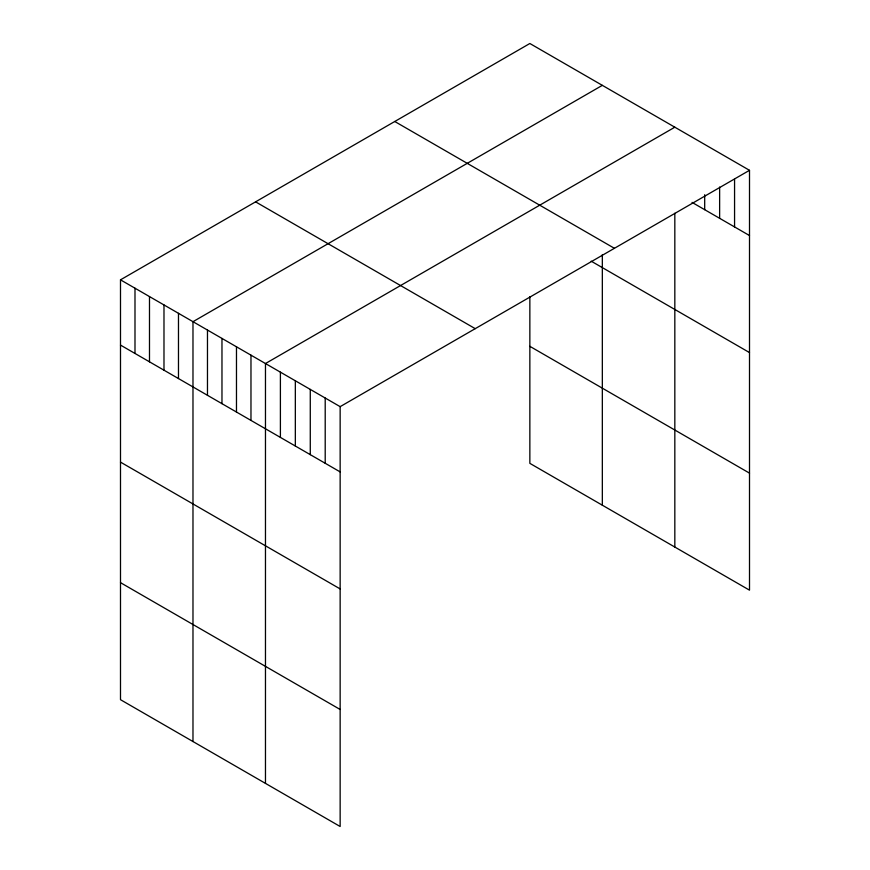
<?xml version="1.0" encoding="UTF-8"?>
<svg xmlns="http://www.w3.org/2000/svg" width="870" height="870" viewBox="0 0 870 870"><rect width="100%" height="100%" fill="white"/><g stroke="black" fill="none" stroke-linecap="round" stroke-linejoin="round"><path stroke-width="1.3" d="M120.495 279.835L340.148 406.649L340.148 826.5L120.495 699.687L120.495 279.835L529.852 43.5L749.505 170.313L749.505 590.164L529.852 463.351L529.852 296.757M602.334 85.347L192.977 321.693L192.977 741.534M674.826 127.194L265.47 363.54L265.47 783.381M340.148 406.649L749.505 170.313M692.052 202.395L749.505 235.552M394.762 121.495L614.416 248.309M591.187 261.174L749.505 352.578M529.852 346.325L749.505 473.139M255.584 201.851L475.237 328.664M120.495 345.085L340.148 471.899M120.495 462.1L340.148 588.914M120.495 582.672L340.148 709.485M734.563 179.361L734.563 226.929M719.631 187.05L719.631 218.305M704.689 194.739L704.689 209.681M674.826 213.248L674.826 547.045M602.334 254.605L602.334 505.198M325.206 398.025L325.206 463.275M310.275 389.401L310.275 454.651M295.332 380.788L295.332 446.027M280.401 372.164L280.401 437.403M250.973 355.167L250.973 420.406M236.477 346.793L236.477 412.043M221.97 338.43L221.97 403.669M207.473 330.056L207.473 395.306M178.48 313.32L178.48 378.559M163.984 304.946L163.984 370.196M149.488 296.583L149.488 361.822M134.991 288.209L134.991 353.448"/></g></svg>
